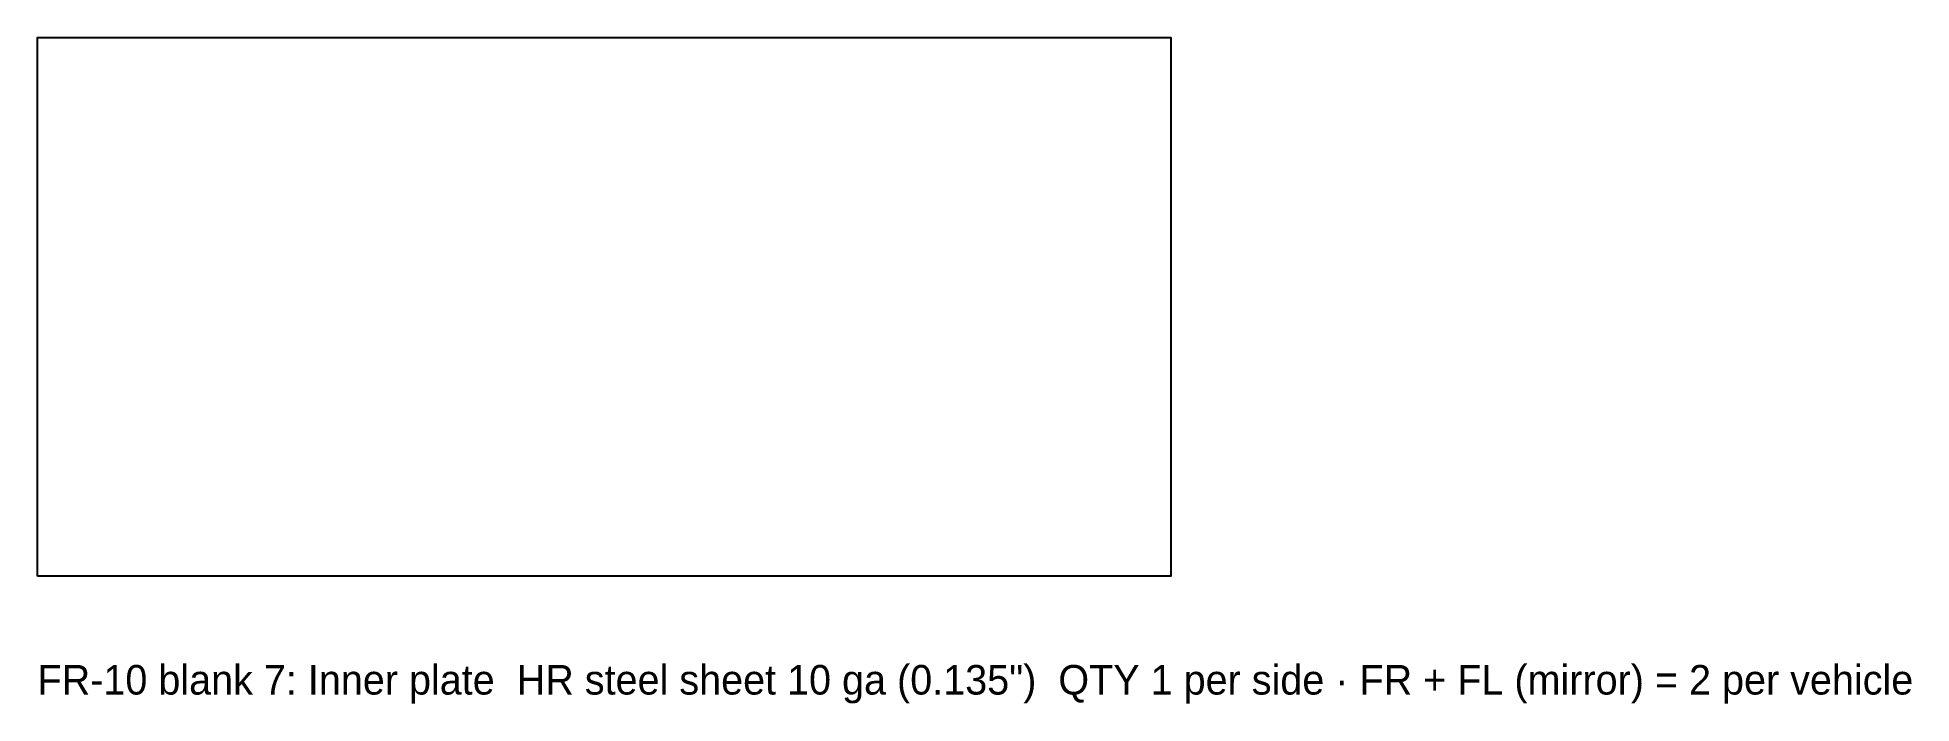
# Model space of a CAD drawing. Header units: inches. Extents: x 0 to 9.5, y -0.65 to 2.73.
import ezdxf

# ---------------------------------------------------------------- set-up
doc = ezdxf.new("R2010")
doc.units = ezdxf.units.IN
doc.header["$MEASUREMENT"] = 0
doc.layers.add('CUT', color=7, linetype='Continuous')
doc.layers.add('TEXT', color=3, linetype='Continuous')

msp = doc.modelspace()

# ---------------------------------------------------------------- linework, layer by layer
at = {"layer": 'CUT'}
msp.add_lwpolyline([(0, 0), (0, 2.731), (5.7478, 2.731), (5.7478, 0), (0, 0)], close=True, dxfattribs=at)

# ---------------------------------------------------------------- texts
at = {"layer": 'TEXT'}
msp.add_text('FR-10 blank 7: Inner plate  HR steel sheet 10 ga (0.135")  QTY 1 per side · FR + FL (mirror) = 2 per vehicle', height=0.15, dxfattribs=at).set_placement((0, -0.6))

doc.saveas('drawing.dxf')
